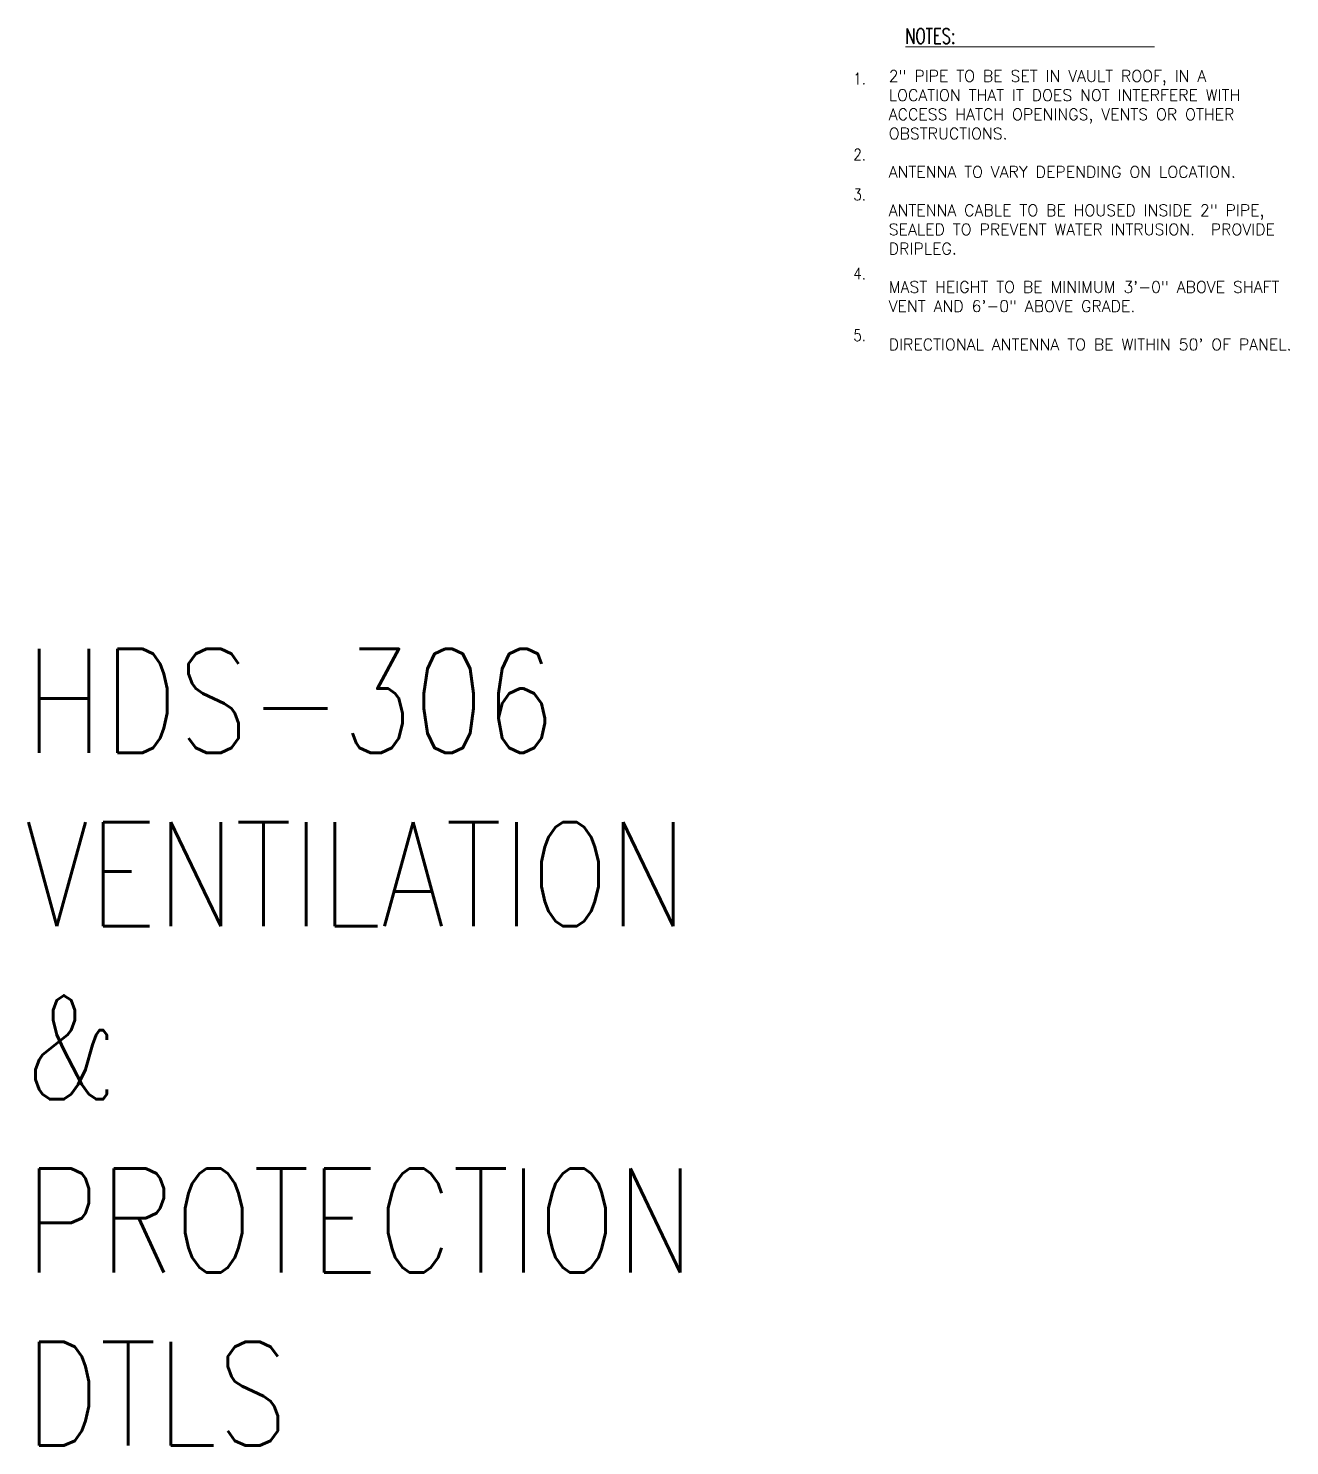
# Model space of a CAD drawing. Header units: inches. Extents: x 1657 to 4403, y -356 to 1083.
# Drawn here: x 3812 to 4305, y -356 to 198 of the extents above; entities that cross this region are included whole.
import ezdxf
from ezdxf.enums import TextEntityAlignment as Align

# ---------------------------------------------------------------- set-up
doc = ezdxf.new("R2010")
doc.units = ezdxf.units.IN
doc.header["$MEASUREMENT"] = 0
doc.layers.add('MU-PART-NUMB', color=7, linetype='Continuous')
doc.layers.add('S-TEXT', color=4, linetype='Continuous')
doc.styles.add('3_32', font='romans.shx', dxfattribs={"width": 0.8})
doc.styles.add('RomanS', font='romans.shx')

msp = doc.modelspace()

# ---------------------------------------------------------------- texts
at = {"layer": 'MU-PART-NUMB', "lineweight": 20, "style": 'RomanS', "width": 0.7}
msp.add_text('%%UNOTES:                           ', height=6, dxfattribs=at).set_placement((4203.38, 192.21), align=Align.CENTER)
at = {"layer": 'MU-PART-NUMB', "linetype": 'Continuous', "lineweight": 20, "style": 'RomanS', "width": 0.85}
for s, p in [('1.', (4134.33, 176.26)), ('2.', (4134.33, 146.6)), ('3.', (4134.33, 130.95)), ('4.', (4134.33, 100.06)), ('5.', (4134.33, 75.91))]:
    msp.add_text(s, height=4.5, dxfattribs=at).set_placement(p)
at = {"layer": 'MU-PART-NUMB', "lineweight": 20, "insert": (4148.17, 181.82), "char_height": 4.5, "width": 166.1931, "attachment_point": 1, "style": 'RomanS'}
msp.add_mtext('2" PIPE TO BE SET IN VAULT ROOF, IN A LOCATION THAT IT DOES NOT INTERFERE WITH ACCESS HATCH OPENINGS, VENTS OR OTHER OBSTRUCTIONS.\\P\\PANTENNA TO VARY DEPENDING ON LOCATION.\\P\\PANTENNA CABLE TO BE HOUSED INSIDE 2" PIPE, SEALED TO PREVENT WATER INTRUSION.  PROVIDE DRIPLEG.\\P\\PMAST HEIGHT TO BE MINIMUM 3\'-0" ABOVE SHAFT VENT AND 6\'-0" ABOVE GRADE.\\P\\PDIRECTIONAL ANTENNA TO BE WITHIN 50\' OF PANEL.', dxfattribs=at)
at = {"layer": 'S-TEXT', "insert": (3810.31, -44.52), "char_height": 40.6336, "attachment_point": 1, "style": '3_32'}
msp.add_mtext_dynamic_manual_height_columns('HDS-306 VENTILATION & PROTECTION DTLS', width=244.6427, gutter_width=0.469, heights=[0], dxfattribs=at)

doc.saveas('drawing.dxf')
